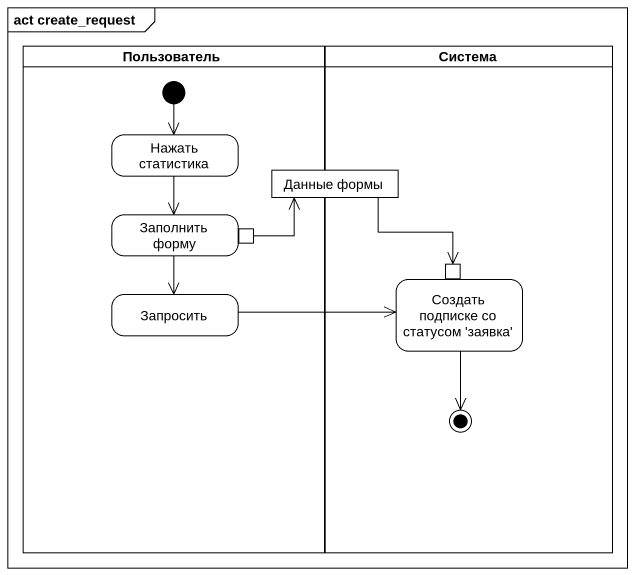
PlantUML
@startuml
mainframe act create_request
hide empty description
state Пользователь <<partition>> {
  state "Нажать статистика" as Нажать_статистика
  state "Заполнить форму" as Заполнить_форму {
    state pin1 <<outputPin>>
  }
  state Запросить
  [*] --> Нажать_статистика
}
state Система <<partition>> {
  state "Создать подписке со статусом 'заявка'" as Создать_подписке_со {
    state pin2 <<inputPin>>
  }
  Создать_подписке_со --> [*]
}
state "Данные формы" as Данные_формы <<object>>
Нажать_статистика --> Заполнить_форму
Данные_формы --> pin2
Заполнить_форму --> Запросить
pin1 -right-> Данные_формы
Запросить -right-> Создать_подписке_со
@enduml
